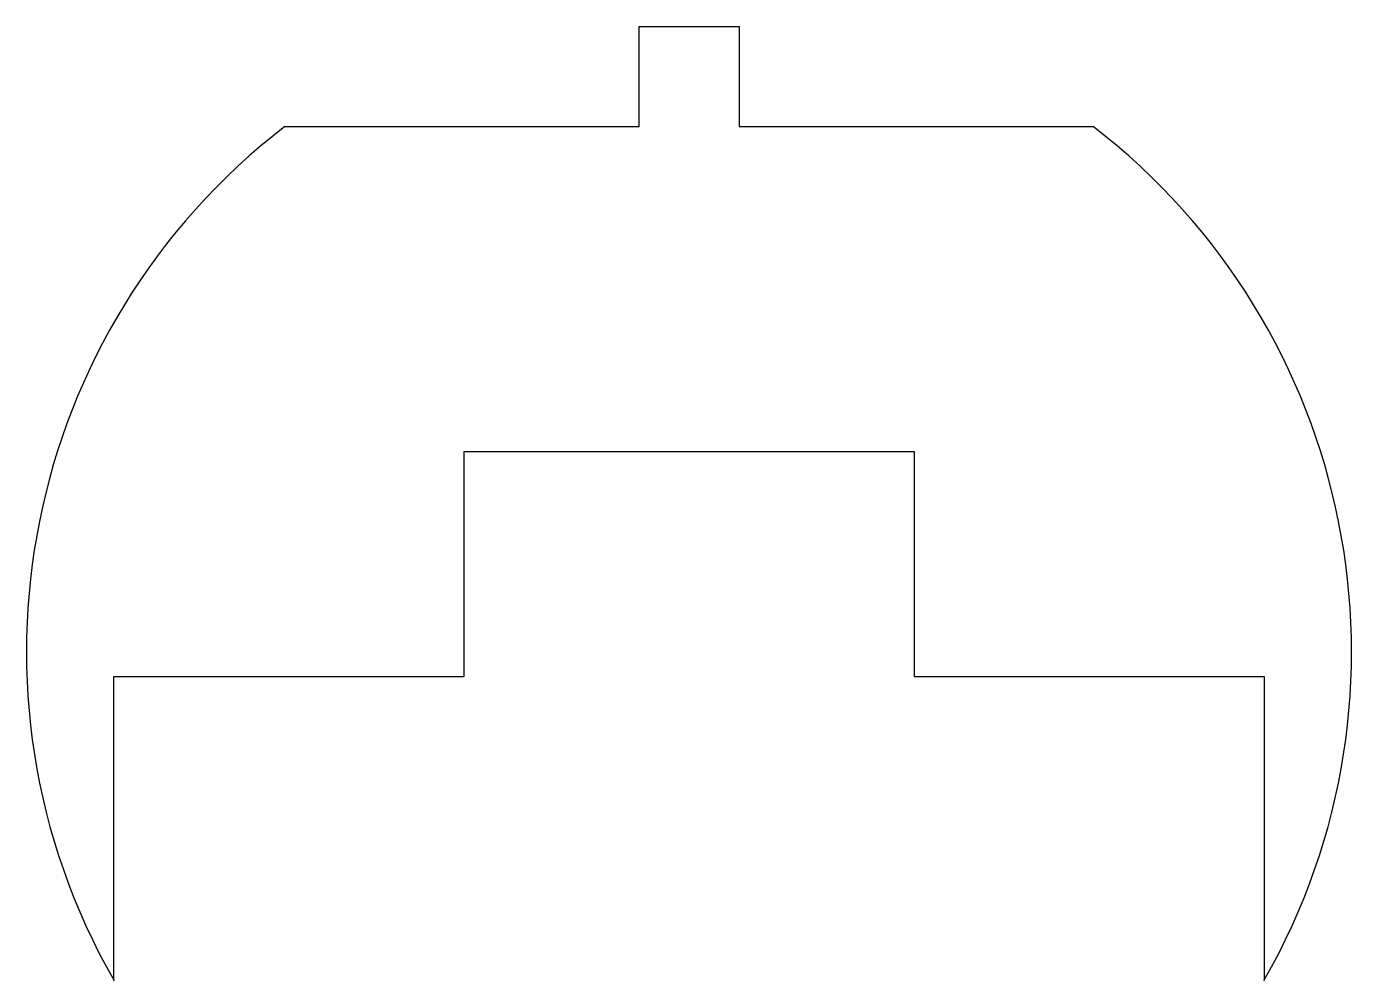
# Model space of a CAD drawing. Header units: millimetres. Extents: x -26.5 to 26.5, y -18.2 to 20.
import ezdxf

# ---------------------------------------------------------------- set-up
doc = ezdxf.new("R2010")
doc.units = ezdxf.units.MM

msp = doc.modelspace()

# ---------------------------------------------------------------- linework, layer by layer
at = {"color": 7, "linetype": 'Continuous', "lineweight": 25}
for p, q in [((-2, 20), (2, 20)), ((-2, 16), (-2, 20)), ((2, 20), (2, 16)), ((-16.163, 16), (-2, 16)), ((2, 16), (16.163, 16)), ((-9, -6), (-9, 3)), ((-9, 3), (9, 3)), ((9, 3), (9, -6)), ((-23, -18.162), (-23, -6)), ((-23, -6), (-9, -6)), ((9, -6), (23, -6)), ((23, -6), (23, -18.162))]:
    msp.add_line(p, q, dxfattribs=at)
for start, end in [(127.5847, 209.7817), (330.2183, 52.4153)]:
    msp.add_arc((0, -5), 26.5, start, end, dxfattribs=at)

doc.saveas('drawing.dxf')
